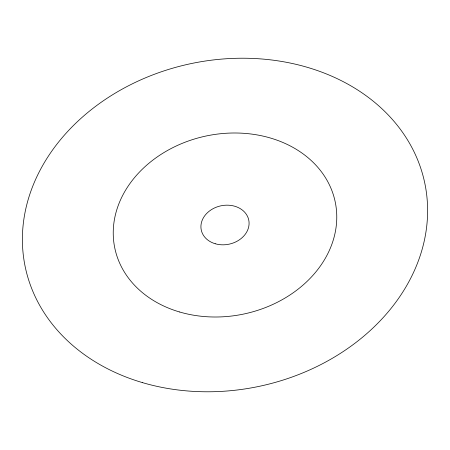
<?xml version="1.0" encoding="UTF-8"?>
<svg xmlns="http://www.w3.org/2000/svg" width="450" height="450" viewBox="0 0 450 450"><rect width="100%" height="100%" fill="white"/><g stroke="black" fill="none" stroke-linecap="round" stroke-linejoin="round"><path stroke-width="0.67" d="M215.207 243.743A24.266 19.609 -11.9 0 0 248.957 221.231A24.266 19.609 -11.9 0 0 210.836 210.026A24.266 19.609 -11.9 0 0 215.207 243.743M179.556 311.974A112.601 90.984 -11.9 0 0 336.156 207.501A112.601 90.984 -11.9 0 0 159.289 155.526A112.601 90.984 -11.9 0 0 179.556 311.974M142.616 382.663A204.126 164.931 -11.9 0 0 426.499 193.281A204.126 164.931 -11.9 0 0 105.885 99.056A204.126 164.931 -11.9 0 0 142.616 382.663"/></g></svg>
